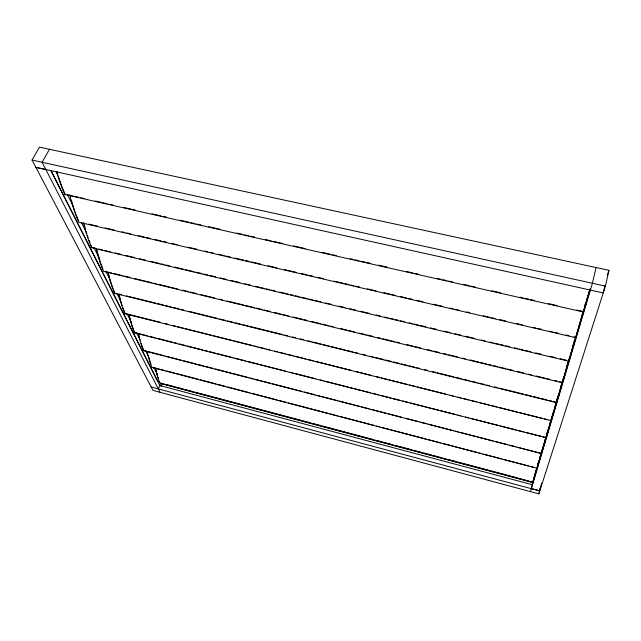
<?xml version="1.0" encoding="UTF-8"?>
<svg xmlns="http://www.w3.org/2000/svg" width="641" height="641" viewBox="0 0 641 641"><rect width="100%" height="100%" fill="white"/><g stroke="black" fill="none" stroke-linecap="round" stroke-linejoin="round"><path stroke-width="0.96" d="M56.753 171.868A175.41 76.712 -83.1 0 0 64.861 194.552L583.398 311.999L583.502 311.558L576.668 310.012M604.888 285.549L603.261 292.929L35.848 167.285M531.357 488.578L539.826 490.846L605.416 286.134L608.95 270.334L39.43 147.126L32.05 160.058L152.999 390.417L538.833 493.874L541.581 483.202M69.813 194.984A167.549 71.512 -82.1 0 0 78.811 222.219L575.778 337.719L575.874 337.286A186.435 4.271 -75.8 0 0 580.786 320.107M96.487 249.742A154.144 62.441 -80.3 0 0 103.602 271.399L562.405 382.805L562.502 382.389A170.153 3.67 -75.9 0 0 566.7 367.67M83.602 223.108A160.506 66.768 -81.1 0 0 91.687 247.755L568.807 361.228L568.896 360.803A177.861 3.958 -75.9 0 0 573.687 344.033M108.105 273.058A148.367 58.483 -79.5 0 0 114.667 293.354L556.516 402.676L556.604 402.276A163.183 3.413 -75.9 0 0 557.133 400.457M138.352 333.769A133.761 48.5 -77.8 0 0 143.584 350.715L541.421 453.491A145.731 2.78 -76 0 0 543.239 447.146M128.953 314.915A138.232 51.544 -78.3 0 0 134.586 332.871L546.108 437.667A151.052 2.973 -76 0 0 547.045 434.438M118.897 294.724A143.087 54.862 -78.9 0 0 124.971 313.794L551.156 420.64A156.845 3.181 -76 0 0 552.157 417.179M590.129 290.902L590.529 289.195M596.034 267.537L592.396 283.282L530.436 491.631M155.386 367.974A125.756 43.131 -76.9 0 0 159.938 383.15L532.887 482.353L512.68 476.608M147.142 351.42A129.61 45.703 -77.3 0 0 152.021 367.437L537.046 468.234A140.828 2.604 -76 0 0 537.871 465.398M538.833 493.874L540.179 488.122M531.317 488.666L533.873 477.994M534.386 476.071L536.373 469.356M537.511 465.518L538.929 460.719M539.498 458.804L544.033 443.452M544.602 441.529L546.02 436.737M546.589 434.814L548.576 428.1M549.706 424.262L551.124 419.462M551.693 417.547L553.68 410.825M555.378 405.072L556.236 402.195M556.797 400.272L558.784 393.558M560.49 387.797L561.34 384.921M561.909 383.006L563.327 378.206M567.013 365.731L568.431 360.939M572.685 346.541L573.535 343.664M574.104 341.749L574.673 339.826M582.613 312.96L583.182 311.045M584.888 305.284L585.738 302.408M533.192 480.87L589.976 289.179M590.177 289.612L532.278 484.716L159.801 385.521M607.299 275.518L608.95 270.334M160.066 392.316L158.311 388.903L160.907 383.006M161.035 386.419L162.149 383.879L532.703 482.465M152.021 367.437L164.753 370.434M143.584 350.715L143.76 350.395A133.729 48.476 -77.8 0 1 141.172 343.504M49.445 149.281L42.122 162.269L158.327 388.903M134.586 332.871L134.77 332.551A138.208 51.512 -78.3 0 1 134.041 330.82M124.971 313.794L125.163 313.465A143.055 54.83 -78.9 0 1 123.625 309.707M114.667 293.354L114.875 293.025A148.335 58.451 -79.5 0 1 113.481 289.692M91.687 247.755L91.911 247.41A160.474 66.728 -81.1 0 1 90.926 245.142M64.861 194.552L65.118 194.199A175.37 76.656 -83.1 0 1 62.834 188.823M32.05 160.058L605.416 286.134M35.776 167.373L45.775 169.585M67.073 194.64L72.93 195.97M74.877 196.41L78.787 197.292M80.734 197.732L84.644 198.622M95.381 201.05L107.095 203.702M109.05 204.142L112.952 205.032M123.689 207.46L135.403 210.112M152.005 213.87L160.787 215.857M162.742 216.297L166.644 217.187M180.313 220.28L189.103 222.267M191.05 222.707L194.96 223.597M196.907 224.038L200.817 224.919M208.621 226.69L220.336 229.342M236.938 233.1L242.795 234.422M244.742 234.862L248.652 235.752M250.599 236.192L254.509 237.074M265.246 239.51L271.103 240.832M273.058 241.272L276.96 242.162M278.915 242.602L282.817 243.484M293.554 245.92L305.268 248.572M321.87 252.33L330.652 254.317M332.607 254.757L336.509 255.639M350.178 258.74L353.111 259.397M355.058 259.837L358.968 260.727M360.915 261.167L364.825 262.049M366.772 262.498L370.682 263.379M378.486 265.15L387.276 267.137M406.803 271.552L412.66 272.882M414.607 273.322L418.517 274.204M437.066 278.41L440.968 279.292M442.923 279.732L446.825 280.614M448.78 281.062L452.682 281.944M463.419 284.372L469.284 285.702M471.231 286.142L475.141 287.024M491.735 290.782L500.517 292.777M520.043 297.192L522.976 297.857M524.923 298.297L528.833 299.187M530.78 299.627L534.69 300.509M548.359 303.602L557.141 305.589M88.795 224.134L97.56 226.169M105.348 227.98L114.122 230.015M121.91 231.826L124.835 232.507M126.782 232.955L130.676 233.861M138.472 235.672L144.321 237.034M146.268 237.482L150.162 238.388M155.034 239.526L160.875 240.88M162.83 241.337L166.724 242.234M171.596 243.372L177.437 244.726M188.158 247.218L196.923 249.253M204.719 251.064L207.636 251.745M209.591 252.193L213.485 253.099M218.357 254.229L224.198 255.591M226.145 256.039L230.047 256.945M234.918 258.083L243.684 260.118M245.631 260.567L249.525 261.472M251.472 261.929L260.246 263.964M268.034 265.775L276.808 267.81M284.596 269.621L296.286 272.337M301.158 273.467L307.007 274.829M308.954 275.277L312.848 276.183M317.72 277.313L323.561 278.675M334.281 281.167L343.047 283.202M344.994 283.651L348.896 284.556M350.843 285.013L353.76 285.686M355.715 286.142L359.609 287.048M367.405 288.859L376.171 290.894M383.959 292.705L389.808 294.059M391.755 294.515L395.649 295.421M400.521 296.551L406.37 297.913M408.317 298.361L412.211 299.267M417.083 300.397L422.932 301.759M433.645 304.243L442.41 306.286M450.206 308.097L453.131 308.77M455.078 309.226L458.972 310.132M466.768 311.943L469.693 312.616M483.33 315.789L489.171 317.143M491.118 317.599L495.02 318.505M499.892 319.635L505.733 320.989M516.446 323.481L522.295 324.843M533.008 327.327L535.932 328.008M537.879 328.464L541.773 329.37M549.569 331.173L552.494 331.854M554.441 332.31L558.335 333.216M566.131 335.027L569.056 335.7M573.927 336.837L575.874 337.286M92.881 247.642L96.775 248.572M98.722 249.037L102.616 249.958M104.563 250.423L110.404 251.809M115.276 252.963L121.109 254.357M125.981 255.511L134.738 257.594M139.61 258.756L145.451 260.142M150.315 261.296L159.08 263.379M161.027 263.844L163.944 264.541M165.891 264.997L169.785 265.927M174.648 267.081L183.414 269.164M185.361 269.629L194.119 271.712M196.066 272.177L201.907 273.563M203.854 274.028L207.748 274.949M209.695 275.414L215.536 276.8M220.408 277.962L226.249 279.348M231.113 280.502L239.87 282.585M244.742 283.747L250.583 285.133M255.447 286.295L264.212 288.37M266.159 288.835L269.076 289.532M271.023 289.996L274.917 290.918M279.788 292.08L288.546 294.155M290.493 294.62L293.41 295.317M295.357 295.781L299.251 296.703M301.198 297.168L307.039 298.554M308.986 299.018L312.88 299.948M314.827 300.405L320.668 301.799M325.54 302.953L331.381 304.339M339.169 306.19L345.002 307.584M349.874 308.738L355.715 310.124M360.579 311.286L369.344 313.369M376.155 314.987L380.049 315.909M384.921 317.071L387.837 317.76M389.784 318.224L393.678 319.154M395.625 319.619L398.542 320.308M400.489 320.772L404.383 321.694M409.254 322.856L412.171 323.545M414.118 324.009L418.012 324.939M419.959 325.404L425.8 326.79M430.672 327.944L436.513 329.338M444.301 331.189L450.142 332.575M455.006 333.729L460.847 335.123M465.711 336.277L474.476 338.36M481.287 339.978L485.181 340.908M490.053 342.062L492.969 342.759M494.916 343.215L498.81 344.145M500.757 344.61L503.682 345.299M505.629 345.763L509.523 346.693M514.386 347.847L517.303 348.544M519.25 349.008L523.144 349.93M525.091 350.395L530.932 351.781M535.804 352.943L541.645 354.329M549.433 356.18L555.274 357.566M560.138 358.728L565.979 360.114M105.757 271.536L111.59 272.946M113.537 273.419L122.279 275.542M124.226 276.015L130.051 277.433M134.914 278.611L151.436 282.617M153.375 283.09L156.292 283.803M158.239 284.267L169.897 287.104M171.844 287.577L177.669 288.987M182.533 290.165L188.366 291.583M190.305 292.056L196.138 293.466M200.994 294.652L214.599 297.953M219.462 299.131L222.371 299.836M227.235 301.022L235.976 303.137M237.923 303.61L243.756 305.028M245.695 305.501L254.445 307.624M256.384 308.097L262.217 309.507M264.164 309.98L269.989 311.398M274.853 312.576L280.678 313.994M282.625 314.459L288.458 315.877M293.314 317.055L302.063 319.178M304.002 319.651L306.919 320.356M311.782 321.542L320.524 323.665M322.471 324.13L328.296 325.548M330.243 326.021L333.16 326.726M340.932 328.617L346.765 330.027M348.704 330.5L354.537 331.918M359.393 333.096L365.226 334.514M367.173 334.987L372.998 336.397M377.861 337.575L380.778 338.288M382.717 338.76L394.383 341.589M396.322 342.062L399.239 342.767M407.011 344.65L412.844 346.068M414.791 346.541L420.616 347.959M427.419 349.609L431.305 350.547M433.252 351.02L439.085 352.438M443.941 353.616L446.857 354.321M448.804 354.793L457.546 356.917M462.409 358.095L465.318 358.808M470.182 359.986L478.923 362.109M480.87 362.582L486.703 363.992M488.642 364.465L491.559 365.178M493.506 365.642L497.392 366.588M499.331 367.061L505.164 368.479M507.111 368.952L512.936 370.362M517.8 371.54L523.625 372.958M528.488 374.136L531.405 374.841M536.261 376.027L545.01 378.15M546.949 378.615L549.866 379.328M554.721 380.506L557.638 381.211M559.585 381.683L561.524 382.156M118.753 293.979L121.67 294.7M126.525 295.902L155.651 303.105M157.59 303.586L163.415 305.028M165.354 305.509L171.179 306.951M173.126 307.432L178.951 308.866M180.89 309.347L183.799 310.068M188.654 311.27L217.78 318.473M219.727 318.954L225.552 320.396M227.491 320.877L233.316 322.319M235.255 322.8L241.08 324.234M243.027 324.715L248.852 326.157M250.791 326.638L282.825 334.562M284.772 335.043L287.681 335.764M292.536 336.966L295.453 337.679M300.3 338.881L303.217 339.602M308.073 340.804L310.981 341.525M312.928 342.006L321.662 344.169M323.601 344.65L329.426 346.084M331.373 346.565L337.198 348.007M339.137 348.488L344.962 349.93M346.901 350.411L352.726 351.853M354.673 352.326L357.582 353.047M362.437 354.249L365.346 354.97M370.202 356.172L373.118 356.893M375.057 357.374L383.799 359.529M385.738 360.01L391.563 361.452M393.502 361.933L399.327 363.375M401.274 363.856L407.099 365.298M409.038 365.779L414.863 367.213M416.802 367.694L419.719 368.415M424.574 369.617L427.483 370.338M432.338 371.54L435.247 372.261M437.194 372.741L453.7 376.82M455.639 377.301L461.464 378.743M463.403 379.224L469.228 380.666M471.175 381.147L477 382.581M478.939 383.062L484.764 384.504M486.703 384.985L489.62 385.706M494.475 386.908L497.384 387.629M499.323 388.109L523.593 394.111M525.54 394.592L531.365 396.034M533.304 396.507L539.129 397.949M541.068 398.43L546.893 399.872M548.84 400.353L551.749 401.074M553.696 401.554L556.604 402.276M126.141 313.713L160.098 322.255M164.953 323.473L167.862 324.21M172.717 325.428L175.626 326.165M177.565 326.654L183.39 328.112M185.329 328.601L191.154 330.067M193.093 330.556L196.002 331.285M197.941 331.774L203.766 333.24M205.705 333.729L211.53 335.195M213.469 335.684L231.906 340.323M233.845 340.812L252.282 345.451M254.229 345.94L257.137 346.669M259.076 347.158L264.901 348.624M266.84 349.113L269.749 349.842M274.604 351.06L277.513 351.797M279.452 352.286L285.277 353.752M287.216 354.241L293.041 355.699M294.98 356.188L305.653 358.88M307.6 359.361L313.417 360.827M315.356 361.316L351.26 370.354M356.116 371.572L359.024 372.301M360.963 372.79L366.788 374.256M368.727 374.745L371.644 375.474M376.491 376.7L379.4 377.429M381.347 377.918L387.164 379.384M389.111 379.873L394.928 381.339M396.867 381.828L407.548 384.512M409.487 385.001L415.304 386.467M417.251 386.948L445.391 394.031M450.238 395.249L453.155 395.986M458.003 397.204L460.911 397.941M462.858 398.43L468.675 399.888M470.622 400.377L476.439 401.843M478.378 402.332L481.295 403.061M483.234 403.55L489.059 405.016M490.998 405.505L496.815 406.971M498.762 407.46L509.435 410.144M511.374 410.633L517.199 412.099M519.138 412.588L542.422 418.445M544.369 418.934L547.278 419.663M134.77 332.551L147.382 335.772M149.329 336.269L155.146 337.751M157.085 338.248L172.605 342.214M174.552 342.711L177.461 343.456M179.4 343.953L185.217 345.443M187.164 345.94L202.684 349.906M204.623 350.395L207.532 351.14M209.471 351.637L215.296 353.127M217.235 353.624L232.755 357.59M234.694 358.087L245.367 360.811M247.306 361.308L257.978 364.032M259.917 364.529L262.834 365.274M264.773 365.771L285.141 370.979M289.996 372.213L292.905 372.958M294.844 373.455L315.22 378.663M320.067 379.905L322.984 380.642M324.923 381.139L348.207 387.092M350.146 387.589L353.055 388.334M354.994 388.823L360.819 390.313M362.758 390.81L370.514 392.797M372.453 393.286L378.278 394.776M380.217 395.273L390.89 397.997M392.829 398.494L400.593 400.481M402.532 400.978L408.349 402.46M410.296 402.957L430.664 408.165M432.603 408.662L438.428 410.144M440.367 410.641L455.887 414.607M457.826 415.104L460.743 415.849M465.59 417.091L468.499 417.836M470.438 418.333L485.966 422.299M487.905 422.788L493.722 424.278M495.661 424.775L498.578 425.52M500.517 426.017L516.037 429.983M517.976 430.48L523.801 431.962M525.74 432.459L536.413 435.191M538.352 435.68L541.26 436.425M543.199 436.922L546.108 437.667M143.76 350.395L146.661 351.148M148.6 351.653L164.08 355.667M166.011 356.164L181.491 360.178M183.43 360.683L196.01 363.944M197.941 364.441L203.75 365.947M205.681 366.452L213.421 368.455M215.36 368.96L230.84 372.974M232.771 373.471L248.251 377.485M250.19 377.99L253.091 378.743M255.03 379.24L270.51 383.254M272.441 383.759L297.6 390.281M299.531 390.778L302.44 391.531M304.371 392.036L315.019 394.792M316.95 395.297L319.851 396.05M321.79 396.547L337.27 400.561M339.201 401.066L351.781 404.327M353.72 404.832L359.521 406.33M361.46 406.835L369.2 408.838M371.131 409.343L386.611 413.357M388.55 413.862L401.13 417.115M405.961 418.373L408.87 419.126M410.801 419.631L418.541 421.634M420.48 422.139L426.281 423.637M428.22 424.142L435.96 426.145M437.891 426.65L453.371 430.664M455.31 431.169L458.211 431.914M460.15 432.419L470.79 435.175M472.721 435.68L475.63 436.433M477.561 436.938L493.041 440.944M494.98 441.449L507.56 444.71M509.491 445.215L515.3 446.713M517.231 447.218L524.971 449.221M526.91 449.726L540.451 453.235M166.692 370.939L174.424 372.974M176.363 373.479L198.598 379.328M200.537 379.833L216.009 383.895M217.94 384.408L225.68 386.435M227.611 386.948L249.854 392.789M251.785 393.294L276.928 399.904M278.859 400.409L286.599 402.444M288.53 402.949L328.176 413.365M330.115 413.87L337.847 415.905M339.786 416.41L362.021 422.251M363.96 422.764L374.592 425.56M376.531 426.065L379.432 426.826M381.363 427.331L389.103 429.366M391.034 429.871L425.848 439.021M427.779 439.526L430.68 440.287M432.611 440.8L440.351 442.827M442.282 443.34L450.022 445.367M451.953 445.88L477.096 452.482M479.027 452.987L481.928 453.756M483.867 454.261L491.599 456.296M493.538 456.801L501.27 458.836M503.201 459.341L528.344 465.943M530.283 466.456L533.184 467.217M159.513 381.683L157.734 381.211L51.04 170.57M161.067 383.11L163.968 383.879M165.899 384.392L173.623 386.443M175.554 386.964L183.286 389.015M185.217 389.528L192.941 391.587M194.872 392.1L301.134 420.352M303.065 420.865L310.789 422.924M312.728 423.437L320.452 425.488M322.383 426.001L373.583 439.622M375.514 440.135L383.238 442.186M385.169 442.699L392.901 444.758M394.832 445.271L402.564 447.322M404.495 447.835L412.219 449.894M414.15 450.407L421.882 452.466M423.813 452.979L431.537 455.03M433.468 455.543L436.369 456.312M438.3 456.833L441.2 457.602M443.131 458.115L446.032 458.884M447.963 459.397L450.855 460.166M452.794 460.679L455.687 461.456M457.618 461.969L510.749 476.095M151.196 386.996L539.778 490.918M50.903 170.61L159.809 385.521M55.975 171.7L58.668 177.076M67.634 194.984L73.459 206.626M81.519 222.748L86.904 233.492M94.067 247.827L99.9 259.469M105.725 271.103L110.653 280.958M116.926 293.498L120.957 301.558M127.23 314.09L131.269 322.151M136.645 332.895L140.227 340.067M145.603 350.811L149.193 357.974M154.12 367.822L157.261 374.096M550.803 421.097A151.084 2.973 -76 0 1 546.02 438.043M551.933 416.906A151.052 2.973 -76 0 1 551.516 418.453M551.308 419.214A151.052 2.973 -76 0 1 550.891 420.712M550.691 421.449A151.052 2.973 -76 0 1 550.29 422.9M550.09 423.613A151.052 2.973 -76 0 1 549.706 425.015M549.513 425.696A151.052 2.973 -76 0 1 547.542 432.707M133.336 329.025A138.208 51.512 -78.3 0 1 130.772 321.165M130.203 319.042A138.208 51.512 -78.3 0 1 129.314 315.348M575.546 337.414A177.902 3.958 -75.9 0 1 568.807 361.228M574.977 339.393A177.861 3.958 -75.9 0 1 573.935 343.127M89.972 242.795A160.474 66.728 -81.1 0 1 89.051 240.367M88.154 237.867A160.474 66.728 -81.1 0 1 87.296 235.287M85.67 229.903A160.474 66.728 -81.1 0 1 85.165 228.044M84.916 227.098A160.474 66.728 -81.1 0 1 84.428 225.191M84.187 224.23A160.474 66.728 -81.1 0 1 83.843 222.764M557.518 398.077A156.885 3.181 -76 0 1 551.068 421.033M557.606 397.676A156.845 3.181 -76 0 1 556.925 400.152M556.268 402.556A156.845 3.181 -76 0 1 552.694 415.328M123.376 309.058A143.055 54.83 -78.9 0 1 122.888 307.728M122.183 305.669A143.055 54.83 -78.9 0 1 121.734 304.267M121.51 303.554A143.055 54.83 -78.9 0 1 121.077 302.095M120.244 299.107A143.055 54.83 -78.9 0 1 119.659 296.783M119.466 295.998A143.055 54.83 -78.9 0 1 119.098 294.395M583.294 311.197A186.483 4.279 -75.8 0 1 575.778 337.719M583.174 311.55A186.435 4.271 -75.8 0 1 582.741 313.112M582.525 313.882A186.435 4.271 -75.8 0 1 581.058 319.138M78.691 221.065A167.517 71.463 -82.1 0 1 76.279 215.16M75.942 214.286A167.517 71.463 -82.1 0 1 74.973 211.594M74.652 210.681A167.517 71.463 -82.1 0 1 73.13 205.977M72.048 202.316A167.517 71.463 -82.1 0 1 71.632 200.809M547.414 432.09A145.763 2.78 -76 0 1 547.005 433.596M546.805 434.342A145.763 2.78 -76 0 1 546.404 435.8M546.212 436.521A145.763 2.78 -76 0 1 541.333 453.86M546.893 433.965A145.731 2.78 -76 0 1 546.493 435.423M545.908 437.555A145.731 2.78 -76 0 1 543.736 445.375M139.337 336.974A133.729 48.476 -77.8 0 1 139.001 335.588M138.841 334.882A133.729 48.476 -77.8 0 1 138.528 333.456M589.936 289.075A196.098 4.631 -75.8 0 1 583.398 311.999M589.143 291.839A196.05 4.623 -75.8 0 1 583.743 310.733M62.554 188.125A175.37 76.656 -83.1 0 1 62.009 186.715M61.736 186.002A175.37 76.656 -83.1 0 1 60.935 183.839M60.679 183.102A175.37 76.656 -83.1 0 1 59.653 180.121M59.397 179.368A175.37 76.656 -83.1 0 1 58.9 177.837M57.706 173.919A175.37 76.656 -83.1 0 1 57.017 171.508M569.809 356.5A170.194 3.67 -75.9 0 1 562.405 382.805M568.383 361.62A170.153 3.67 -75.9 0 1 567.646 364.272M567.405 365.13A170.153 3.67 -75.9 0 1 566.932 366.836M102.905 268.948A154.112 62.401 -80.3 0 1 101.174 264.501M100.893 263.731A154.112 62.401 -80.3 0 1 99.82 260.567M99.555 259.749A154.112 62.401 -80.3 0 1 97.376 252.089M97.152 251.2A154.112 62.401 -80.3 0 1 96.711 249.397M542.31 449.485A140.86 2.604 -76 0 1 541.925 450.879M541.741 451.568A140.86 2.604 -76 0 1 541.365 452.923M541.188 453.588A140.86 2.604 -76 0 1 536.966 468.595M541.637 451.881A140.828 2.604 -76 0 1 541.268 453.219M541.092 453.876A140.828 2.604 -76 0 1 540.211 457.049M539.714 458.86A140.828 2.604 -76 0 1 538.304 463.868M150.931 364.008A129.586 45.679 -77.3 0 1 149.225 358.848M147.751 353.135A129.586 45.679 -77.3 0 1 147.454 351.789M538.48 462.249A136.317 2.444 -76.1 0 1 538.111 463.619M537.927 464.292A136.317 2.444 -76.1 0 1 537.567 465.622M536.862 468.186A136.317 2.444 -76.1 0 1 532.887 482.353M537.831 464.605A136.285 2.444 -76.1 0 1 537.47 465.911M535.948 471.455A136.285 2.444 -76.1 0 1 533.344 480.702M158.367 378.334A125.732 43.107 -76.9 0 1 157.838 376.708M157.325 375.017A125.732 43.107 -76.9 0 1 156.845 373.27M156.388 371.46A125.732 43.107 -76.9 0 1 155.955 369.593M562.686 380.77A163.223 3.413 -75.9 0 1 556.516 402.676M562.782 380.361A163.183 3.413 -75.9 0 1 557.686 398.55M113.209 289.003A148.335 58.451 -79.5 0 1 112.68 287.601M112.423 286.888A148.335 58.451 -79.5 0 1 110.228 280.117M109.563 277.721A148.335 58.451 -79.5 0 1 108.922 275.253M108.714 274.42A148.335 58.451 -79.5 0 1 108.313 272.721"/></g></svg>
